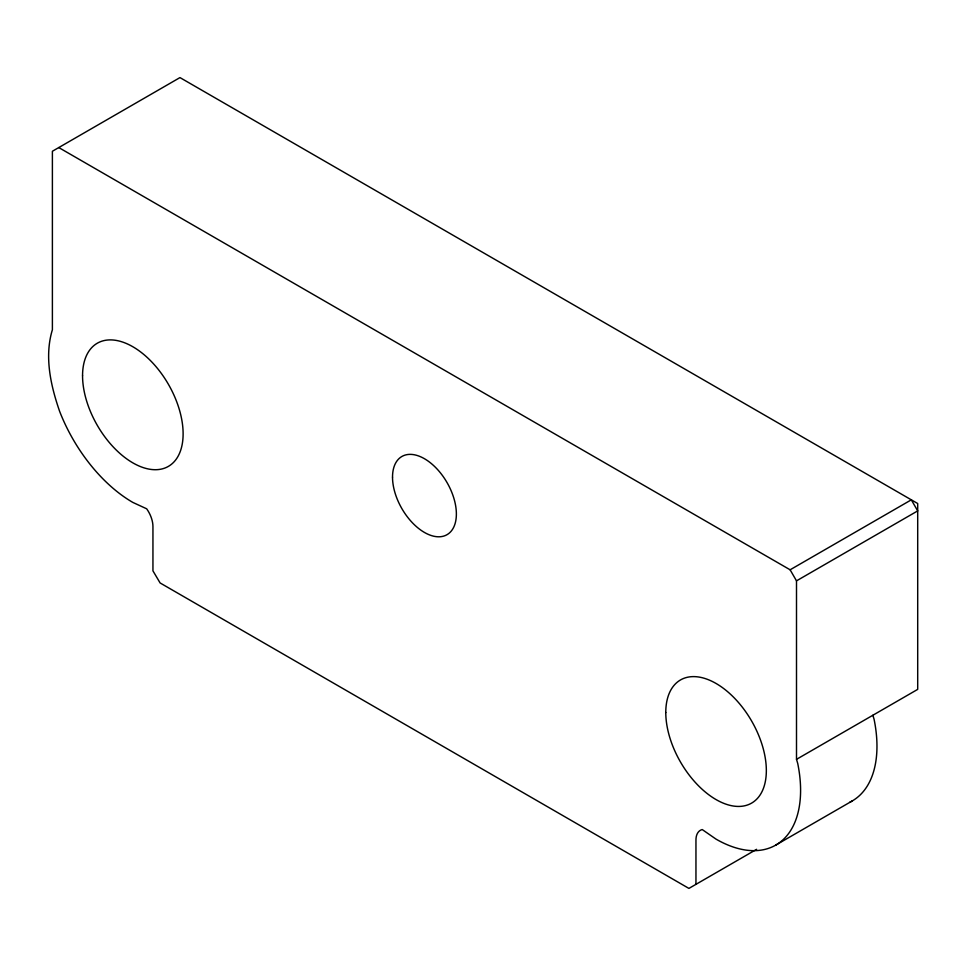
<?xml version="1.0" encoding="UTF-8"?>
<svg xmlns="http://www.w3.org/2000/svg" width="966" height="966" viewBox="0 0 966 966"><rect width="100%" height="100%" fill="white"/><g stroke="black" fill="none" stroke-linecap="round" stroke-linejoin="round"><path stroke-width="1.45" d="M58.769 147.556L790.116 569.795L911.312 499.833L917.7 510.893L796.503 580.856L796.503 759.336L797.711 763.406A119.543 69.021 60 0 1 716.06 839.14L702.222 829.553A21.337 12.316 60 0 0 695.955 840.07L695.955 884.349M796.503 759.336L917.7 689.374L917.7 503.515L179.966 77.594L52.393 151.251L52.393 329.732C44.207 356.635 50.655 385.398 59.626 411.347A119.543 69.021 60 0 0 132.837 502.417L146.675 508.804A21.337 12.316 60 0 1 152.942 526.567L152.942 570.846L160.114 582.957L688.915 888.406L756.607 849.331M775.831 845.057L852.205 800.971M790.116 569.795L796.503 580.856M872.878 715.251L874.085 719.308A119.543 69.021 60 0 1 849.766 802.263M392.522 477.144A45.148 26.07 60 0 0 440.411 536.722A45.148 26.07 60 0 0 440.411 472.869A45.148 26.07 60 0 0 392.522 477.144M665.779 712.497A71.11 41.055 60 0 0 741.2 806.32A71.11 41.055 60 0 0 741.2 705.76A71.11 41.055 60 0 0 665.779 712.497M82.557 375.774A71.11 41.055 60 0 0 157.977 469.597A71.11 41.055 60 0 0 157.977 369.036A71.11 41.055 60 0 0 82.557 375.774"/></g></svg>
